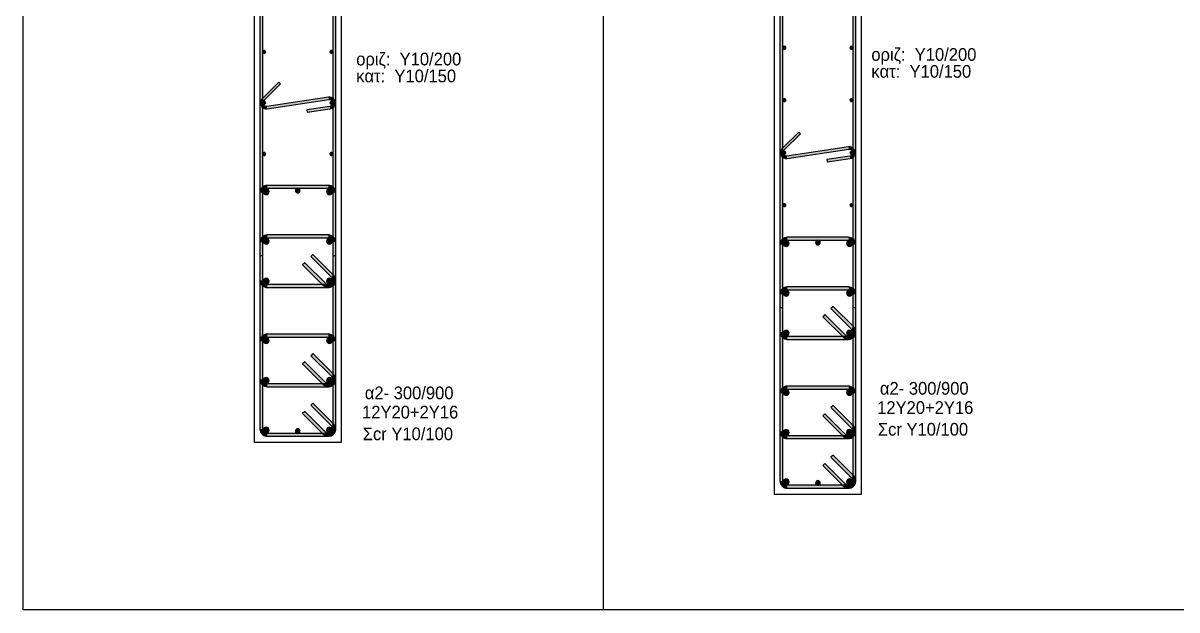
# Model space of a CAD drawing. Header units: millimetres. Extents: x -2171 to 1563, y -1758 to -1505.
# Drawn here: x -13.08 to 6.69, y -1630.29 to -1620.24 of the extents above; entities that cross this region are included whole.
import ezdxf

# ---------------------------------------------------------------- set-up
doc = ezdxf.new("R2010")
doc.units = ezdxf.units.MM
for name, color, linetype in [('-S_TEXT', 3, 'Continuous'), ('Col_Det', 7, 'Continuous'), ('Col_Det_Fill', 7, 'Continuous'), ('Geo_Col_Pro_1', 7, 'Continuous')]:
    doc.layers.add(name, color=color, linetype=linetype)
doc.styles.add('S1Arl22_b_934_161', font='arial.ttf', dxfattribs={"width": 0.933629, "height": 0.002175})

msp = doc.modelspace()

# ---------------------------------------------------------------- hatches: boundary and pattern name
at = {"layer": 'Col_Det_Fill'}
for color, points in [(252, [(-0.0595, -1618.0078), (-0.1095, -1618.0078), (-0.1095, -1625.1108), (-0.0595, -1625.1108)]), (252, [(1.1405, -1625.1108), (1.1905, -1625.1108), (1.1905, -1618.0078), (1.1405, -1618.0078)]), (252, [(-8.9726, -1618.1176), (-9.0226, -1618.1176), (-9.0226, -1624.2207), (-8.9726, -1624.2207)]), (252, [(-7.7726, -1624.2207), (-7.7226, -1624.2207), (-7.7226, -1618.1176), (-7.7726, -1618.1176)]), (133, [(-8.9476, -1620.7568, 0.4142136), (-8.9226, -1620.7318, 0.4142136), (-8.9476, -1620.7068, 0.4142136), (-8.9726, -1620.7318, 0.4142136)]), (133, [(-7.7976, -1620.7568, 0.4142136), (-7.7726, -1620.7318, 0.4142136), (-7.7976, -1620.7068, 0.4142136), (-7.8226, -1620.7318, 0.4142136)]), (133, [(-0.0345, -1620.6845, 0.4142136), (-0.0095, -1620.6595, 0.4142136), (-0.0345, -1620.6345, 0.4142136), (-0.0595, -1620.6595, 0.4142136)]), (133, [(1.1155, -1620.6845, 0.4142136), (1.1405, -1620.6595, 0.4142136), (1.1155, -1620.6345, 0.4142136), (1.0905, -1620.6595, 0.4142136)]), (252, [(-8.9833, -1621.5358), (-8.955, -1621.5641), (-8.6721, -1621.2813), (-8.7004, -1621.253)]), (252, [(-8.8977, -1621.7054), (-8.9037, -1621.6659, -0.7233449), (-8.955, -1621.5641), (-8.9833, -1621.5358, 0.7233449)]), (252, [(-7.8414, -1621.5472), (-7.8474, -1621.5076), (-8.9037, -1621.6659), (-8.8977, -1621.7054)]), (252, [(-7.8237, -1621.6659), (-7.8177, -1621.7054, 1), (-7.8474, -1621.5076), (-7.8414, -1621.5472, -1)]), (133, [(-0.0345, -1621.5843, 0.4142136), (-0.0095, -1621.5593, 0.4142136), (-0.0345, -1621.5343, 0.4142136), (-0.0595, -1621.5593, 0.4142136)]), (133, [(1.1155, -1621.5843, 0.4142136), (1.1405, -1621.5593, 0.4142136), (1.1155, -1621.5343, 0.4142136), (1.0905, -1621.5593, 0.4142136)]), (133, [(-8.9476, -1621.6315, 0.4142136), (-8.9226, -1621.6065, 0.4142136), (-8.9476, -1621.5815, 0.4142136), (-8.9726, -1621.6065, 0.4142136)]), (252, [(-8.2193, -1621.7251), (-8.2133, -1621.7647), (-7.8177, -1621.7054), (-7.8237, -1621.6659)]), (133, [(-7.7976, -1621.6315, 0.4142136), (-7.7726, -1621.6065, 0.4142136), (-7.7976, -1621.5815, 0.4142136), (-7.8226, -1621.6065, 0.4142136)]), (252, [(-0.0702, -1622.3884), (-0.0419, -1622.4167), (0.2409, -1622.1338), (0.2126, -1622.1056)]), (252, [(1.0716, -1622.3998), (1.0657, -1622.3602), (0.0094, -1622.5184), (0.0153, -1622.558)]), (252, [(1.0894, -1622.5184), (1.0953, -1622.558, 1), (1.0657, -1622.3602), (1.0716, -1622.3998, -1)]), (133, [(-8.9476, -1622.5063, 0.4142136), (-8.9226, -1622.4813, 0.4142136), (-8.9476, -1622.4563, 0.4142136), (-8.9726, -1622.4813, 0.4142136)]), (133, [(-7.7976, -1622.5063, 0.4142136), (-7.7726, -1622.4813, 0.4142136), (-7.7976, -1622.4563, 0.4142136), (-7.8226, -1622.4813, 0.4142136)]), (252, [(0.0153, -1622.558), (0.0094, -1622.5184, -0.7233449), (-0.0419, -1622.4167), (-0.0702, -1622.3884, 0.7233449)]), (133, [(-0.0345, -1622.4841, 0.4142136), (-0.0095, -1622.4591, 0.4142136), (-0.0345, -1622.4341, 0.4142136), (-0.0595, -1622.4591, 0.4142136)]), (252, [(0.6938, -1622.5777), (0.6997, -1622.6173), (1.0953, -1622.558), (1.0894, -1622.5184)]), (133, [(1.1155, -1622.4841, 0.4142136), (1.1405, -1622.4591, 0.4142136), (1.1155, -1622.4341, 0.4142136), (1.0905, -1622.4591, 0.4142136)]), (252, [(-8.8976, -1623.0692), (-8.8976, -1623.0192, 0.4142136), (-9.0226, -1623.1442), (-8.9726, -1623.1442, -0.4142136)]), (252, [(-8.9726, -1623.1442), (-9.0226, -1623.1442), (-9.0226, -1627.1942), (-8.9726, -1627.1942)]), (12, [(-8.9152, -1623.1765, 0.4142136), (-8.8652, -1623.1265, 0.4142136), (-8.9152, -1623.0765, 0.4142136), (-8.9652, -1623.1265, 0.4142136)]), (252, [(-7.8476, -1623.0692), (-7.8476, -1623.0192), (-8.8976, -1623.0192), (-8.8976, -1623.0692)]), (12, [(-8.3726, -1623.1492, 0.4142136), (-8.3326, -1623.1092, 0.4142136), (-8.3726, -1623.0692, 0.4142136), (-8.4126, -1623.1092, 0.4142136)]), (12, [(-7.8299, -1623.1765, 0.4142136), (-7.7799, -1623.1265, 0.4142136), (-7.8299, -1623.0765, 0.4142136), (-7.8799, -1623.1265, 0.4142136)]), (252, [(-7.7726, -1623.1442), (-7.7226, -1623.1442, 0.4142136), (-7.8476, -1623.0192), (-7.8476, -1623.0692, -0.4142136)]), (252, [(-7.7726, -1627.1942), (-7.7226, -1627.1942), (-7.7226, -1623.1442), (-7.7726, -1623.1442)]), (133, [(-0.0345, -1623.3839, 0.4142136), (-0.0095, -1623.3589, 0.4142136), (-0.0345, -1623.3339, 0.4142136), (-0.0595, -1623.3589, 0.4142136)]), (133, [(1.1155, -1623.3839, 0.4142136), (1.1405, -1623.3589, 0.4142136), (1.1155, -1623.3339, 0.4142136), (1.0905, -1623.3589, 0.4142136)]), (252, [(-8.8976, -1623.9192), (-8.8976, -1623.8692, 0.4142136), (-9.0226, -1623.9942), (-8.9726, -1623.9942, -0.4142136)]), (56, [(-8.9152, -1624.0265, 0.4142136), (-8.8652, -1623.9765, 0.4142136), (-8.9152, -1623.9265, 0.4142136), (-8.9652, -1623.9765, 0.4142136)]), (252, [(-7.8476, -1623.9192), (-7.8476, -1623.8692), (-8.8976, -1623.8692), (-8.8976, -1623.9192)]), (56, [(-7.8299, -1624.0265, 0.4142136), (-7.7799, -1623.9765, 0.4142136), (-7.8299, -1623.9265, 0.4142136), (-7.8799, -1623.9765, 0.4142136)]), (252, [(-7.7726, -1623.9942), (-7.7226, -1623.9942, 0.4142136), (-7.8476, -1623.8692), (-7.8476, -1623.9192, -0.4142136)]), (252, [(0.0155, -1623.9593), (0.0155, -1623.9093, 0.4142136), (-0.1095, -1624.0343), (-0.0595, -1624.0343, -0.4142136)]), (252, [(1.0655, -1623.9593), (1.0655, -1623.9093), (0.0155, -1623.9093), (0.0155, -1623.9593)]), (252, [(1.1405, -1624.0343), (1.1905, -1624.0343, 0.4142136), (1.0655, -1623.9093), (1.0655, -1623.9593, -0.4142136)]), (252, [(-8.9726, -1623.9942), (-9.0226, -1623.9942), (-9.0226, -1624.6442), (-8.9726, -1624.6442)]), (252, [(-7.7726, -1624.6442), (-7.7226, -1624.6442), (-7.7226, -1623.9942), (-7.7726, -1623.9942)]), (252, [(-0.0595, -1624.0343), (-0.1095, -1624.0343), (-0.1095, -1628.0843), (-0.0595, -1628.0843)]), (12, [(-0.0022, -1624.0666, 0.4142136), (0.0478, -1624.0166, 0.4142136), (-0.0022, -1623.9666, 0.4142136), (-0.0522, -1624.0166, 0.4142136)]), (12, [(0.5405, -1624.0393, 0.4142136), (0.5805, -1623.9993, 0.4142136), (0.5405, -1623.9593, 0.4142136), (0.5005, -1623.9993, 0.4142136)]), (12, [(1.0832, -1624.0666, 0.4142136), (1.1332, -1624.0166, 0.4142136), (1.0832, -1623.9666, 0.4142136), (1.0332, -1624.0166, 0.4142136)]), (252, [(1.1405, -1628.0843), (1.1905, -1628.0843), (1.1905, -1624.0343), (1.1405, -1624.0343)]), (252, [(-7.7945, -1624.5911), (-7.7592, -1624.5558), (-8.1127, -1624.2022), (-8.1481, -1624.2376)]), (252, [(-8.2541, -1624.3436), (-8.2895, -1624.379), (-7.9359, -1624.7326), (-7.9006, -1624.6972)]), (252, [(-8.9726, -1624.6442), (-9.0226, -1624.6442, 0.4142136), (-8.8976, -1624.7692), (-8.8976, -1624.7192, -0.4142136)]), (56, [(-8.9152, -1624.7118, 0.4142136), (-8.8652, -1624.6618, 0.4142136), (-8.9152, -1624.6118, 0.4142136), (-8.9652, -1624.6618, 0.4142136)]), (252, [(-8.8976, -1624.7192), (-8.8976, -1624.7692), (-7.8476, -1624.7692), (-7.8476, -1624.7192)]), (252, [(-7.9006, -1624.6972), (-7.9359, -1624.7326, 0.6681786), (-7.7226, -1624.6442), (-7.7726, -1624.6442, -0.6681786)]), (56, [(-7.8299, -1624.7118, 0.4142136), (-7.7799, -1624.6618, 0.4142136), (-7.8299, -1624.6118, 0.4142136), (-7.8799, -1624.6618, 0.4142136)]), (252, [(-7.8476, -1624.7192), (-7.8476, -1624.7692, 0.6681786), (-7.7592, -1624.5558), (-7.7945, -1624.5911, -0.6681786)]), (252, [(0.0155, -1624.8093), (0.0155, -1624.7593, 0.4142136), (-0.1095, -1624.8843), (-0.0595, -1624.8843, -0.4142136)]), (252, [(-0.0595, -1624.8843), (-0.1095, -1624.8843), (-0.1095, -1625.5343), (-0.0595, -1625.5343)]), (56, [(-0.0022, -1624.9166, 0.4142136), (0.0478, -1624.8666, 0.4142136), (-0.0022, -1624.8166, 0.4142136), (-0.0522, -1624.8666, 0.4142136)]), (252, [(1.0655, -1624.8093), (1.0655, -1624.7593), (0.0155, -1624.7593), (0.0155, -1624.8093)]), (56, [(1.0832, -1624.9166, 0.4142136), (1.1332, -1624.8666, 0.4142136), (1.0832, -1624.8166, 0.4142136), (1.0332, -1624.8666, 0.4142136)]), (252, [(1.1405, -1624.8843), (1.1905, -1624.8843, 0.4142136), (1.0655, -1624.7593), (1.0655, -1624.8093, -0.4142136)]), (252, [(1.1405, -1625.5343), (1.1905, -1625.5343), (1.1905, -1624.8843), (1.1405, -1624.8843)]), (252, [(1.1185, -1625.4813), (1.1539, -1625.4459), (0.8003, -1625.0924), (0.765, -1625.1277)]), (252, [(0.6589, -1625.2338), (0.6236, -1625.2691), (0.9771, -1625.6227), (1.0125, -1625.5873)]), (56, [(-0.0022, -1625.602, 0.4142136), (0.0478, -1625.552, 0.4142136), (-0.0022, -1625.502, 0.4142136), (-0.0522, -1625.552, 0.4142136)]), (56, [(1.0832, -1625.602, 0.4142136), (1.1332, -1625.552, 0.4142136), (1.0832, -1625.502, 0.4142136), (1.0332, -1625.552, 0.4142136)]), (252, [(1.0655, -1625.6093), (1.0655, -1625.6593, 0.6681786), (1.1539, -1625.4459), (1.1185, -1625.4813, -0.6681786)]), (252, [(-8.8976, -1625.6192), (-8.8976, -1625.5692, 0.4142136), (-9.0226, -1625.6942), (-8.9726, -1625.6942, -0.4142136)]), (252, [(-8.9726, -1625.6942), (-9.0226, -1625.6942), (-9.0226, -1626.3442), (-8.9726, -1626.3442)]), (56, [(-8.9152, -1625.7265, 0.4142136), (-8.8652, -1625.6765, 0.4142136), (-8.9152, -1625.6265, 0.4142136), (-8.9652, -1625.6765, 0.4142136)]), (252, [(-7.8476, -1625.6192), (-7.8476, -1625.5692), (-8.8976, -1625.5692), (-8.8976, -1625.6192)]), (56, [(-7.8299, -1625.7265, 0.4142136), (-7.7799, -1625.6765, 0.4142136), (-7.8299, -1625.6265, 0.4142136), (-7.8799, -1625.6765, 0.4142136)]), (252, [(-7.7726, -1625.6942), (-7.7226, -1625.6942, 0.4142136), (-7.8476, -1625.5692), (-7.8476, -1625.6192, -0.4142136)]), (252, [(-7.7726, -1626.3442), (-7.7226, -1626.3442), (-7.7226, -1625.6942), (-7.7726, -1625.6942)]), (252, [(-0.0595, -1625.5343), (-0.1095, -1625.5343, 0.4142136), (0.0155, -1625.6593), (0.0155, -1625.6093, -0.4142136)]), (252, [(0.0155, -1625.6093), (0.0155, -1625.6593), (1.0655, -1625.6593), (1.0655, -1625.6093)]), (252, [(1.0125, -1625.5873), (0.9771, -1625.6227, 0.6681786), (1.1905, -1625.5343), (1.1405, -1625.5343, -0.6681786)]), (252, [(-7.7945, -1626.2911), (-7.7592, -1626.2558), (-8.1127, -1625.9022), (-8.1481, -1625.9376)]), (252, [(-8.2541, -1626.0436), (-8.2895, -1626.079), (-7.9359, -1626.4326), (-7.9006, -1626.3972)]), (56, [(-8.9152, -1626.4118, 0.4142136), (-8.8652, -1626.3618, 0.4142136), (-8.9152, -1626.3118, 0.4142136), (-8.9652, -1626.3618, 0.4142136)]), (56, [(-7.8299, -1626.4118, 0.4142136), (-7.7799, -1626.3618, 0.4142136), (-7.8299, -1626.3118, 0.4142136), (-7.8799, -1626.3618, 0.4142136)]), (252, [(-7.8476, -1626.4192), (-7.8476, -1626.4692, 0.6681786), (-7.7592, -1626.2558), (-7.7945, -1626.2911, -0.6681786)]), (252, [(-8.9726, -1626.3442), (-9.0226, -1626.3442, 0.4142136), (-8.8976, -1626.4692), (-8.8976, -1626.4192, -0.4142136)]), (252, [(-8.8976, -1626.4192), (-8.8976, -1626.4692), (-7.8476, -1626.4692), (-7.8476, -1626.4192)]), (252, [(-7.9006, -1626.3972), (-7.9359, -1626.4326, 0.6681786), (-7.7226, -1626.3442), (-7.7726, -1626.3442, -0.6681786)]), (252, [(0.0155, -1626.5093), (0.0155, -1626.4593, 0.4142136), (-0.1095, -1626.5843), (-0.0595, -1626.5843, -0.4142136)]), (56, [(-0.0022, -1626.6166, 0.4142136), (0.0478, -1626.5666, 0.4142136), (-0.0022, -1626.5166, 0.4142136), (-0.0522, -1626.5666, 0.4142136)]), (252, [(1.0655, -1626.5093), (1.0655, -1626.4593), (0.0155, -1626.4593), (0.0155, -1626.5093)]), (56, [(1.0832, -1626.6166, 0.4142136), (1.1332, -1626.5666, 0.4142136), (1.0832, -1626.5166, 0.4142136), (1.0332, -1626.5666, 0.4142136)]), (252, [(1.1405, -1626.5843), (1.1905, -1626.5843, 0.4142136), (1.0655, -1626.4593), (1.0655, -1626.5093, -0.4142136)]), (252, [(-0.0595, -1626.5843), (-0.1095, -1626.5843), (-0.1095, -1627.2343), (-0.0595, -1627.2343)]), (252, [(1.1405, -1627.2343), (1.1905, -1627.2343), (1.1905, -1626.5843), (1.1405, -1626.5843)]), (252, [(-8.2541, -1626.8936), (-8.2895, -1626.929), (-7.9359, -1627.2826), (-7.9006, -1627.2472)]), (252, [(-7.7945, -1627.1411), (-7.7592, -1627.1058), (-8.1127, -1626.7522), (-8.1481, -1626.7876)]), (252, [(1.1185, -1627.1813), (1.1539, -1627.1459), (0.8003, -1626.7924), (0.765, -1626.8277)]), (252, [(-7.8476, -1627.2692), (-7.8476, -1627.3192, 0.6681786), (-7.7592, -1627.1058), (-7.7945, -1627.1411, -0.6681786)]), (252, [(0.6589, -1626.9338), (0.6236, -1626.9691), (0.9771, -1627.3227), (1.0125, -1627.2873)]), (252, [(-8.9726, -1627.1942), (-9.0226, -1627.1942, 0.4142136), (-8.8976, -1627.3192), (-8.8976, -1627.2692, -0.4142136)]), (12, [(-8.9152, -1627.2618, 0.4142136), (-8.8652, -1627.2118, 0.4142136), (-8.9152, -1627.1618, 0.4142136), (-8.9652, -1627.2118, 0.4142136)]), (252, [(-8.8976, -1627.2692), (-8.8976, -1627.3192), (-7.8476, -1627.3192), (-7.8476, -1627.2692)]), (12, [(-8.3726, -1627.2692, 0.4142136), (-8.3326, -1627.2292, 0.4142136), (-8.3726, -1627.1892, 0.4142136), (-8.4126, -1627.2292, 0.4142136)]), (252, [(-7.9006, -1627.2472), (-7.9359, -1627.2826, 0.6681786), (-7.7226, -1627.1942), (-7.7726, -1627.1942, -0.6681786)]), (12, [(-7.8299, -1627.2618, 0.4142136), (-7.7799, -1627.2118, 0.4142136), (-7.8299, -1627.1618, 0.4142136), (-7.8799, -1627.2118, 0.4142136)]), (252, [(-0.0595, -1627.2343), (-0.1095, -1627.2343, 0.4142136), (0.0155, -1627.3593), (0.0155, -1627.3093, -0.4142136)]), (56, [(-0.0022, -1627.302, 0.4142136), (0.0478, -1627.252, 0.4142136), (-0.0022, -1627.202, 0.4142136), (-0.0522, -1627.252, 0.4142136)]), (252, [(1.0125, -1627.2873), (0.9771, -1627.3227, 0.6681786), (1.1905, -1627.2343), (1.1405, -1627.2343, -0.6681786)]), (56, [(1.0832, -1627.302, 0.4142136), (1.1332, -1627.252, 0.4142136), (1.0832, -1627.202, 0.4142136), (1.0332, -1627.252, 0.4142136)]), (252, [(1.0655, -1627.3093), (1.0655, -1627.3593, 0.6681786), (1.1539, -1627.1459), (1.1185, -1627.1813, -0.6681786)]), (252, [(0.0155, -1627.3093), (0.0155, -1627.3593), (1.0655, -1627.3593), (1.0655, -1627.3093)]), (252, [(1.1185, -1628.0313), (1.1539, -1627.9959), (0.8003, -1627.6424), (0.765, -1627.6777)]), (252, [(0.6589, -1627.7838), (0.6236, -1627.8191), (0.9771, -1628.1727), (1.0125, -1628.1373)]), (252, [(-0.0595, -1628.0843), (-0.1095, -1628.0843, 0.4142136), (0.0155, -1628.2093), (0.0155, -1628.1593, -0.4142136)]), (12, [(-0.0022, -1628.152, 0.4142136), (0.0478, -1628.102, 0.4142136), (-0.0022, -1628.052, 0.4142136), (-0.0522, -1628.102, 0.4142136)]), (12, [(0.5405, -1628.1593, 0.4142136), (0.5805, -1628.1193, 0.4142136), (0.5405, -1628.0793, 0.4142136), (0.5005, -1628.1193, 0.4142136)]), (252, [(1.0125, -1628.1373), (0.9771, -1628.1727, 0.6681786), (1.1905, -1628.0843), (1.1405, -1628.0843, -0.6681786)]), (12, [(1.0832, -1628.152, 0.4142136), (1.1332, -1628.102, 0.4142136), (1.0832, -1628.052, 0.4142136), (1.0332, -1628.102, 0.4142136)]), (252, [(1.0655, -1628.1593), (1.0655, -1628.2093, 0.6681786), (1.1539, -1627.9959), (1.1185, -1628.0313, -0.6681786)]), (252, [(0.0155, -1628.1593), (0.0155, -1628.2093), (1.0655, -1628.2093), (1.0655, -1628.1593)])]:
    msp.add_hatch(color=color, dxfattribs=at).paths.add_polyline_path(points)

# ---------------------------------------------------------------- linework, layer by layer
at = {"layer": '-S_TEXT', "ltscale": 5}
msp.add_lwpolyline([(-13.0812, -1590.2497), (45.0662, -1590.2497), (45.0662, -1630.2944), (-13.0812, -1630.2944)], close=True, dxfattribs=at)
at = {"layer": 'Col_Det', "color": 7}
for points in [[(-0.2095, -1614.8093), (-0.2095, -1628.3093)], [(1.2905, -1628.3093), (1.2905, -1614.8093)], [(-9.1226, -1614.9192), (-9.1226, -1627.4192)], [(-7.6226, -1627.4192), (-7.6226, -1614.9192)], [(-0.1095, -1618.0078), (-0.1095, -1625.1108)], [(-0.0595, -1625.1108), (-0.0595, -1618.0078)], [(1.1405, -1618.0078), (1.1405, -1625.1108)], [(1.1905, -1625.1108), (1.1905, -1618.0078)], [(-9.0226, -1618.1176), (-9.0226, -1624.2207)], [(-8.9726, -1624.2207), (-8.9726, -1618.1176)], [(-7.7726, -1618.1176), (-7.7726, -1624.2207)], [(-7.7226, -1624.2207), (-7.7226, -1618.1176)], [(-8.7004, -1621.253), (-8.9833, -1621.5358)], [(-8.955, -1621.5641), (-8.6721, -1621.2813)], [(-8.6721, -1621.2813), (-8.7004, -1621.253)], [(-7.8474, -1621.5076), (-8.9037, -1621.6659)], [(-8.8977, -1621.7054), (-7.8414, -1621.5472)], [(-7.8237, -1621.6659), (-8.2193, -1621.7251)], [(-8.2193, -1621.7251), (-8.2133, -1621.7647)], [(-8.2133, -1621.7647), (-7.8177, -1621.7054)], [(0.2126, -1622.1056), (-0.0702, -1622.3884)], [(-0.0419, -1622.4167), (0.2409, -1622.1338)], [(0.2409, -1622.1338), (0.2126, -1622.1056)], [(1.0657, -1622.3602), (0.0094, -1622.5184)], [(0.0153, -1622.558), (1.0716, -1622.3998)], [(1.0894, -1622.5184), (0.6938, -1622.5777)], [(0.6997, -1622.6173), (1.0953, -1622.558)], [(0.6938, -1622.5777), (0.6997, -1622.6173)], [(-9.0226, -1623.1442), (-9.0226, -1627.1942)], [(-8.9726, -1627.1942), (-8.9726, -1623.1442)], [(-7.8476, -1623.0192), (-8.8976, -1623.0192)], [(-8.8976, -1623.0692), (-7.8476, -1623.0692)], [(-7.7726, -1623.1442), (-7.7726, -1627.1942)], [(-7.7226, -1627.1942), (-7.7226, -1623.1442)], [(-7.8476, -1623.8692), (-8.8976, -1623.8692)], [(-8.8976, -1623.9192), (-7.8476, -1623.9192)], [(1.0655, -1623.9093), (0.0155, -1623.9093)], [(-9.0226, -1623.9942), (-9.0226, -1624.6442)], [(-8.9726, -1624.6442), (-8.9726, -1623.9942)], [(-7.7726, -1623.9942), (-7.7726, -1624.6442)], [(-7.7226, -1624.6442), (-7.7226, -1623.9942)], [(-0.1095, -1624.0343), (-0.1095, -1628.0843)], [(-0.0595, -1628.0843), (-0.0595, -1624.0343)], [(0.0155, -1623.9593), (1.0655, -1623.9593)], [(1.1405, -1624.0343), (1.1405, -1628.0843)], [(1.1905, -1628.0843), (1.1905, -1624.0343)], [(-9.0226, -1624.2207), (-8.9726, -1624.2207)], [(-8.1127, -1624.2022), (-8.1481, -1624.2376)], [(-8.1481, -1624.2376), (-7.7945, -1624.5911)], [(-7.7592, -1624.5558), (-8.1127, -1624.2022)], [(-7.7726, -1624.2207), (-7.7226, -1624.2207)], [(-8.2541, -1624.3436), (-8.2895, -1624.379)], [(-8.2895, -1624.379), (-7.9359, -1624.7326)], [(-7.9006, -1624.6972), (-8.2541, -1624.3436)], [(-7.8476, -1624.7192), (-8.8976, -1624.7192)], [(-8.8976, -1624.7692), (-7.8476, -1624.7692)], [(-0.1095, -1624.8843), (-0.1095, -1625.5343)], [(-0.0595, -1625.5343), (-0.0595, -1624.8843)], [(1.0655, -1624.7593), (0.0155, -1624.7593)], [(0.0155, -1624.8093), (1.0655, -1624.8093)], [(1.1405, -1624.8843), (1.1405, -1625.5343)], [(1.1905, -1625.5343), (1.1905, -1624.8843)], [(-0.1095, -1625.1108), (-0.0595, -1625.1108)], [(0.8003, -1625.0924), (0.765, -1625.1277)], [(0.765, -1625.1277), (1.1185, -1625.4813)], [(1.1539, -1625.4459), (0.8003, -1625.0924)], [(1.1405, -1625.1108), (1.1905, -1625.1108)], [(0.6589, -1625.2338), (0.6236, -1625.2691)], [(0.6236, -1625.2691), (0.9771, -1625.6227)], [(1.0125, -1625.5873), (0.6589, -1625.2338)], [(-9.0226, -1625.6942), (-9.0226, -1626.3442)], [(-8.9726, -1626.3442), (-8.9726, -1625.6942)], [(-7.8476, -1625.5692), (-8.8976, -1625.5692)], [(-8.8976, -1625.6192), (-7.8476, -1625.6192)], [(-7.7726, -1625.6942), (-7.7726, -1626.3442)], [(-7.7226, -1626.3442), (-7.7226, -1625.6942)], [(1.0655, -1625.6093), (0.0155, -1625.6093)], [(0.0155, -1625.6593), (1.0655, -1625.6593)], [(-8.1127, -1625.9022), (-8.1481, -1625.9376)], [(-7.7592, -1626.2558), (-8.1127, -1625.9022)], [(-8.2541, -1626.0436), (-8.2895, -1626.079)], [(-8.2895, -1626.079), (-7.9359, -1626.4326)], [(-7.9006, -1626.3972), (-8.2541, -1626.0436)], [(-8.1481, -1625.9376), (-7.7945, -1626.2911)], [(-7.8476, -1626.4192), (-8.8976, -1626.4192)], [(-8.8976, -1626.4692), (-7.8476, -1626.4692)], [(1.0655, -1626.4593), (0.0155, -1626.4593)], [(0.0155, -1626.5093), (1.0655, -1626.5093)], [(-0.1095, -1626.5843), (-0.1095, -1627.2343)], [(-0.0595, -1627.2343), (-0.0595, -1626.5843)], [(1.1405, -1626.5843), (1.1405, -1627.2343)], [(1.1905, -1627.2343), (1.1905, -1626.5843)], [(-8.2541, -1626.8936), (-8.2895, -1626.929)], [(-7.9006, -1627.2472), (-8.2541, -1626.8936)], [(-8.1127, -1626.7522), (-8.1481, -1626.7876)], [(-8.1481, -1626.7876), (-7.7945, -1627.1411)], [(-7.7592, -1627.1058), (-8.1127, -1626.7522)], [(0.8003, -1626.7924), (0.765, -1626.8277)], [(0.765, -1626.8277), (1.1185, -1627.1813)], [(1.1539, -1627.1459), (0.8003, -1626.7924)], [(-8.2895, -1626.929), (-7.9359, -1627.2826)], [(0.6589, -1626.9338), (0.6236, -1626.9691)], [(0.6236, -1626.9691), (0.9771, -1627.3227)], [(1.0125, -1627.2873), (0.6589, -1626.9338)], [(-7.8476, -1627.2692), (-8.8976, -1627.2692)], [(-9.1226, -1627.4192), (-7.6226, -1627.4192)], [(-8.8976, -1627.3192), (-7.8476, -1627.3192)], [(1.0655, -1627.3093), (0.0155, -1627.3093)], [(0.0155, -1627.3593), (1.0655, -1627.3593)], [(0.8003, -1627.6424), (0.765, -1627.6777)], [(0.765, -1627.6777), (1.1185, -1628.0313)], [(1.1539, -1627.9959), (0.8003, -1627.6424)], [(0.6589, -1627.7838), (0.6236, -1627.8191)], [(0.6236, -1627.8191), (0.9771, -1628.1727)], [(1.0125, -1628.1373), (0.6589, -1627.7838)], [(1.0655, -1628.1593), (0.0155, -1628.1593)], [(0.0155, -1628.2093), (1.0655, -1628.2093)], [(-0.2095, -1628.3093), (1.2905, -1628.3093)]]:
    msp.add_lwpolyline(points, dxfattribs=at)
for points in [[(-8.9476, -1620.7068, 0.4142136), (-8.9726, -1620.7318, 0.4142136)], [(-8.9726, -1620.7318, 0.4142136), (-8.9476, -1620.7568, 0.4142136)], [(-8.9226, -1620.7318, 0.4142136), (-8.9476, -1620.7068, 0.4142136)], [(-8.9476, -1620.7568, 0.4142136), (-8.9226, -1620.7318, 0.4142136)], [(-7.7976, -1620.7068, 0.4142136), (-7.8226, -1620.7318, 0.4142136)], [(-7.8226, -1620.7318, 0.4142136), (-7.7976, -1620.7568, 0.4142136)], [(-7.7726, -1620.7318, 0.4142136), (-7.7976, -1620.7068, 0.4142136)], [(-7.7976, -1620.7568, 0.4142136), (-7.7726, -1620.7318, 0.4142136)], [(-0.0345, -1620.6345, 0.4142136), (-0.0595, -1620.6595, 0.4142136)], [(-0.0595, -1620.6595, 0.4142136), (-0.0345, -1620.6845, 0.4142136)], [(-0.0095, -1620.6595, 0.4142136), (-0.0345, -1620.6345, 0.4142136)], [(-0.0345, -1620.6845, 0.4142136), (-0.0095, -1620.6595, 0.4142136)], [(1.1155, -1620.6345, 0.4142136), (1.0905, -1620.6595, 0.4142136)], [(1.0905, -1620.6595, 0.4142136), (1.1155, -1620.6845, 0.4142136)], [(1.1405, -1620.6595, 0.4142136), (1.1155, -1620.6345, 0.4142136)], [(1.1155, -1620.6845, 0.4142136), (1.1405, -1620.6595, 0.4142136)], [(-8.9833, -1621.5358, 0.7233449), (-8.8977, -1621.7054, 0.7233449)], [(-8.9037, -1621.6659, -0.7233449), (-8.955, -1621.5641)], [(-7.8177, -1621.7054, 1), (-7.8474, -1621.5076)], [(-7.8414, -1621.5472, -1), (-7.8237, -1621.6659, -1)], [(-0.0345, -1621.5343, 0.4142136), (-0.0595, -1621.5593, 0.4142136)], [(-0.0595, -1621.5593, 0.4142136), (-0.0345, -1621.5843, 0.4142136)], [(-0.0095, -1621.5593, 0.4142136), (-0.0345, -1621.5343, 0.4142136)], [(-0.0345, -1621.5843, 0.4142136), (-0.0095, -1621.5593, 0.4142136)], [(1.1155, -1621.5343, 0.4142136), (1.0905, -1621.5593, 0.4142136)], [(1.0905, -1621.5593, 0.4142136), (1.1155, -1621.5843, 0.4142136)], [(1.1405, -1621.5593, 0.4142136), (1.1155, -1621.5343, 0.4142136)], [(1.1155, -1621.5843, 0.4142136), (1.1405, -1621.5593, 0.4142136)], [(-8.9476, -1621.5815, 0.4142136), (-8.9726, -1621.6065, 0.4142136)], [(-8.9726, -1621.6065, 0.4142136), (-8.9476, -1621.6315, 0.4142136)], [(-8.9226, -1621.6065, 0.4142136), (-8.9476, -1621.5815, 0.4142136)], [(-8.9476, -1621.6315, 0.4142136), (-8.9226, -1621.6065, 0.4142136)], [(-7.7976, -1621.5815, 0.4142136), (-7.8226, -1621.6065, 0.4142136)], [(-7.8226, -1621.6065, 0.4142136), (-7.7976, -1621.6315, 0.4142136)], [(-7.7726, -1621.6065, 0.4142136), (-7.7976, -1621.5815, 0.4142136)], [(-7.7976, -1621.6315, 0.4142136), (-7.7726, -1621.6065, 0.4142136)], [(1.0953, -1622.558, 1), (1.0657, -1622.3602)], [(-8.9476, -1622.4563, 0.4142136), (-8.9726, -1622.4813, 0.4142136)], [(-8.9726, -1622.4813, 0.4142136), (-8.9476, -1622.5063, 0.4142136)], [(-8.9226, -1622.4813, 0.4142136), (-8.9476, -1622.4563, 0.4142136)], [(-8.9476, -1622.5063, 0.4142136), (-8.9226, -1622.4813, 0.4142136)], [(-7.7976, -1622.4563, 0.4142136), (-7.8226, -1622.4813, 0.4142136)], [(-7.8226, -1622.4813, 0.4142136), (-7.7976, -1622.5063, 0.4142136)], [(-7.7726, -1622.4813, 0.4142136), (-7.7976, -1622.4563, 0.4142136)], [(-7.7976, -1622.5063, 0.4142136), (-7.7726, -1622.4813, 0.4142136)], [(-0.0702, -1622.3884, 0.7233449), (0.0153, -1622.558, 0.7233449)], [(0.0094, -1622.5184, -0.7233449), (-0.0419, -1622.4167)], [(-0.0345, -1622.4341, 0.4142136), (-0.0595, -1622.4591, 0.4142136)], [(-0.0595, -1622.4591, 0.4142136), (-0.0345, -1622.4841, 0.4142136)], [(-0.0095, -1622.4591, 0.4142136), (-0.0345, -1622.4341, 0.4142136)], [(-0.0345, -1622.4841, 0.4142136), (-0.0095, -1622.4591, 0.4142136)], [(1.0716, -1622.3998, -1), (1.0894, -1622.5184, -1)], [(1.1155, -1622.4341, 0.4142136), (1.0905, -1622.4591, 0.4142136)], [(1.0905, -1622.4591, 0.4142136), (1.1155, -1622.4841, 0.4142136)], [(1.1405, -1622.4591, 0.4142136), (1.1155, -1622.4341, 0.4142136)], [(1.1155, -1622.4841, 0.4142136), (1.1405, -1622.4591, 0.4142136)], [(-8.8976, -1623.0192, 0.4142136), (-9.0226, -1623.1442)], [(-8.9726, -1623.1442, -0.4142136), (-8.8976, -1623.0692, -0.4142136)], [(-8.9152, -1623.0765, 0.4142136), (-8.9652, -1623.1265, 0.4142136)], [(-8.9652, -1623.1265, 0.4142136), (-8.9152, -1623.1765, 0.4142136)], [(-8.8652, -1623.1265, 0.4142136), (-8.9152, -1623.0765, 0.4142136)], [(-8.9152, -1623.1765, 0.4142136), (-8.8652, -1623.1265, 0.4142136)], [(-8.3726, -1623.0692, 0.4142136), (-8.4126, -1623.1092, 0.4142136)], [(-8.4126, -1623.1092, 0.4142136), (-8.3726, -1623.1492, 0.4142136)], [(-8.3326, -1623.1092, 0.4142136), (-8.3726, -1623.0692, 0.4142136)], [(-8.3726, -1623.1492, 0.4142136), (-8.3326, -1623.1092, 0.4142136)], [(-7.8299, -1623.0765, 0.4142136), (-7.8799, -1623.1265, 0.4142136)], [(-7.8799, -1623.1265, 0.4142136), (-7.8299, -1623.1765, 0.4142136)], [(-7.7226, -1623.1442, 0.4142136), (-7.8476, -1623.0192)], [(-7.8476, -1623.0692, -0.4142136), (-7.7726, -1623.1442, -0.4142136)], [(-7.7799, -1623.1265, 0.4142136), (-7.8299, -1623.0765, 0.4142136)], [(-7.8299, -1623.1765, 0.4142136), (-7.7799, -1623.1265, 0.4142136)], [(-0.0345, -1623.3339, 0.4142136), (-0.0595, -1623.3589, 0.4142136)], [(-0.0095, -1623.3589, 0.4142136), (-0.0345, -1623.3339, 0.4142136)], [(1.1155, -1623.3339, 0.4142136), (1.0905, -1623.3589, 0.4142136)], [(1.1405, -1623.3589, 0.4142136), (1.1155, -1623.3339, 0.4142136)], [(-0.0595, -1623.3589, 0.4142136), (-0.0345, -1623.3839, 0.4142136)], [(-0.0345, -1623.3839, 0.4142136), (-0.0095, -1623.3589, 0.4142136)], [(1.0905, -1623.3589, 0.4142136), (1.1155, -1623.3839, 0.4142136)], [(1.1155, -1623.3839, 0.4142136), (1.1405, -1623.3589, 0.4142136)], [(-8.8976, -1623.8692, 0.4142136), (-9.0226, -1623.9942)], [(-8.9726, -1623.9942, -0.4142136), (-8.8976, -1623.9192, -0.4142136)], [(-8.9152, -1623.9265, 0.4142136), (-8.9652, -1623.9765, 0.4142136)], [(-8.8652, -1623.9765, 0.4142136), (-8.9152, -1623.9265, 0.4142136)], [(-7.8299, -1623.9265, 0.4142136), (-7.8799, -1623.9765, 0.4142136)], [(-7.7226, -1623.9942, 0.4142136), (-7.8476, -1623.8692)], [(-7.8476, -1623.9192, -0.4142136), (-7.7726, -1623.9942, -0.4142136)], [(-7.7799, -1623.9765, 0.4142136), (-7.8299, -1623.9265, 0.4142136)], [(0.0155, -1623.9093, 0.4142136), (-0.1095, -1624.0343)], [(1.1905, -1624.0343, 0.4142136), (1.0655, -1623.9093)], [(-8.9652, -1623.9765, 0.4142136), (-8.9152, -1624.0265, 0.4142136)], [(-8.9152, -1624.0265, 0.4142136), (-8.8652, -1623.9765, 0.4142136)], [(-7.8799, -1623.9765, 0.4142136), (-7.8299, -1624.0265, 0.4142136)], [(-7.8299, -1624.0265, 0.4142136), (-7.7799, -1623.9765, 0.4142136)], [(-0.0595, -1624.0343, -0.4142136), (0.0155, -1623.9593, -0.4142136)], [(-0.0022, -1623.9666, 0.4142136), (-0.0522, -1624.0166, 0.4142136)], [(-0.0522, -1624.0166, 0.4142136), (-0.0022, -1624.0666, 0.4142136)], [(0.0478, -1624.0166, 0.4142136), (-0.0022, -1623.9666, 0.4142136)], [(-0.0022, -1624.0666, 0.4142136), (0.0478, -1624.0166, 0.4142136)], [(0.5405, -1623.9593, 0.4142136), (0.5005, -1623.9993, 0.4142136)], [(0.5005, -1623.9993, 0.4142136), (0.5405, -1624.0393, 0.4142136)], [(0.5805, -1623.9993, 0.4142136), (0.5405, -1623.9593, 0.4142136)], [(0.5405, -1624.0393, 0.4142136), (0.5805, -1623.9993, 0.4142136)], [(1.0832, -1623.9666, 0.4142136), (1.0332, -1624.0166, 0.4142136)], [(1.0332, -1624.0166, 0.4142136), (1.0832, -1624.0666, 0.4142136)], [(1.0655, -1623.9593, -0.4142136), (1.1405, -1624.0343, -0.4142136)], [(1.1332, -1624.0166, 0.4142136), (1.0832, -1623.9666, 0.4142136)], [(1.0832, -1624.0666, 0.4142136), (1.1332, -1624.0166, 0.4142136)], [(-9.0226, -1624.6442, 0.4142136), (-8.8976, -1624.7692)], [(-8.8976, -1624.7192, -0.4142136), (-8.9726, -1624.6442, -0.4142136)], [(-8.9152, -1624.6118, 0.4142136), (-8.9652, -1624.6618, 0.4142136)], [(-8.9652, -1624.6618, 0.4142136), (-8.9152, -1624.7118, 0.4142136)], [(-8.8652, -1624.6618, 0.4142136), (-8.9152, -1624.6118, 0.4142136)], [(-8.9152, -1624.7118, 0.4142136), (-8.8652, -1624.6618, 0.4142136)], [(-7.9359, -1624.7326, 0.6681786), (-7.7226, -1624.6442)], [(-7.7726, -1624.6442, -0.6681786), (-7.9006, -1624.6972, -0.6681786)], [(-7.8299, -1624.6118, 0.4142136), (-7.8799, -1624.6618, 0.4142136)], [(-7.8799, -1624.6618, 0.4142136), (-7.8299, -1624.7118, 0.4142136)], [(-7.8476, -1624.7692, 0.6681786), (-7.7592, -1624.5558)], [(-7.7945, -1624.5911, -0.6681786), (-7.8476, -1624.7192, -0.6681786)], [(-7.7799, -1624.6618, 0.4142136), (-7.8299, -1624.6118, 0.4142136)], [(-7.8299, -1624.7118, 0.4142136), (-7.7799, -1624.6618, 0.4142136)], [(0.0155, -1624.7593, 0.4142136), (-0.1095, -1624.8843)], [(-0.0595, -1624.8843, -0.4142136), (0.0155, -1624.8093, -0.4142136)], [(-0.0022, -1624.8166, 0.4142136), (-0.0522, -1624.8666, 0.4142136)], [(-0.0522, -1624.8666, 0.4142136), (-0.0022, -1624.9166, 0.4142136)], [(0.0478, -1624.8666, 0.4142136), (-0.0022, -1624.8166, 0.4142136)], [(-0.0022, -1624.9166, 0.4142136), (0.0478, -1624.8666, 0.4142136)], [(1.0832, -1624.8166, 0.4142136), (1.0332, -1624.8666, 0.4142136)], [(1.0332, -1624.8666, 0.4142136), (1.0832, -1624.9166, 0.4142136)], [(1.1905, -1624.8843, 0.4142136), (1.0655, -1624.7593)], [(1.0655, -1624.8093, -0.4142136), (1.1405, -1624.8843, -0.4142136)], [(1.1332, -1624.8666, 0.4142136), (1.0832, -1624.8166, 0.4142136)], [(1.0832, -1624.9166, 0.4142136), (1.1332, -1624.8666, 0.4142136)], [(-0.0022, -1625.502, 0.4142136), (-0.0522, -1625.552, 0.4142136)], [(0.0478, -1625.552, 0.4142136), (-0.0022, -1625.502, 0.4142136)], [(1.0832, -1625.502, 0.4142136), (1.0332, -1625.552, 0.4142136)], [(1.0655, -1625.6593, 0.6681786), (1.1539, -1625.4459)], [(1.1185, -1625.4813, -0.6681786), (1.0655, -1625.6093, -0.6681786)], [(1.1332, -1625.552, 0.4142136), (1.0832, -1625.502, 0.4142136)], [(-8.8976, -1625.5692, 0.4142136), (-9.0226, -1625.6942)], [(-8.9726, -1625.6942, -0.4142136), (-8.8976, -1625.6192, -0.4142136)], [(-8.9152, -1625.6265, 0.4142136), (-8.9652, -1625.6765, 0.4142136)], [(-8.9652, -1625.6765, 0.4142136), (-8.9152, -1625.7265, 0.4142136)], [(-8.8652, -1625.6765, 0.4142136), (-8.9152, -1625.6265, 0.4142136)], [(-8.9152, -1625.7265, 0.4142136), (-8.8652, -1625.6765, 0.4142136)], [(-7.8299, -1625.6265, 0.4142136), (-7.8799, -1625.6765, 0.4142136)], [(-7.8799, -1625.6765, 0.4142136), (-7.8299, -1625.7265, 0.4142136)], [(-7.7226, -1625.6942, 0.4142136), (-7.8476, -1625.5692)], [(-7.8476, -1625.6192, -0.4142136), (-7.7726, -1625.6942, -0.4142136)], [(-7.7799, -1625.6765, 0.4142136), (-7.8299, -1625.6265, 0.4142136)], [(-7.8299, -1625.7265, 0.4142136), (-7.7799, -1625.6765, 0.4142136)], [(-0.1095, -1625.5343, 0.4142136), (0.0155, -1625.6593)], [(0.0155, -1625.6093, -0.4142136), (-0.0595, -1625.5343, -0.4142136)], [(-0.0522, -1625.552, 0.4142136), (-0.0022, -1625.602, 0.4142136)], [(-0.0022, -1625.602, 0.4142136), (0.0478, -1625.552, 0.4142136)], [(0.9771, -1625.6227, 0.6681786), (1.1905, -1625.5343)], [(1.1405, -1625.5343, -0.6681786), (1.0125, -1625.5873, -0.6681786)], [(1.0332, -1625.552, 0.4142136), (1.0832, -1625.602, 0.4142136)], [(1.0832, -1625.602, 0.4142136), (1.1332, -1625.552, 0.4142136)], [(-8.9152, -1626.3118, 0.4142136), (-8.9652, -1626.3618, 0.4142136)], [(-8.8652, -1626.3618, 0.4142136), (-8.9152, -1626.3118, 0.4142136)], [(-7.8299, -1626.3118, 0.4142136), (-7.8799, -1626.3618, 0.4142136)], [(-7.8476, -1626.4692, 0.6681786), (-7.7592, -1626.2558)], [(-7.7945, -1626.2911, -0.6681786), (-7.8476, -1626.4192, -0.6681786)], [(-7.7799, -1626.3618, 0.4142136), (-7.8299, -1626.3118, 0.4142136)], [(-9.0226, -1626.3442, 0.4142136), (-8.8976, -1626.4692)], [(-8.8976, -1626.4192, -0.4142136), (-8.9726, -1626.3442, -0.4142136)], [(-8.9652, -1626.3618, 0.4142136), (-8.9152, -1626.4118, 0.4142136)], [(-8.9152, -1626.4118, 0.4142136), (-8.8652, -1626.3618, 0.4142136)], [(-7.9359, -1626.4326, 0.6681786), (-7.7226, -1626.3442)], [(-7.7726, -1626.3442, -0.6681786), (-7.9006, -1626.3972, -0.6681786)], [(-7.8799, -1626.3618, 0.4142136), (-7.8299, -1626.4118, 0.4142136)], [(-7.8299, -1626.4118, 0.4142136), (-7.7799, -1626.3618, 0.4142136)], [(0.0155, -1626.4593, 0.4142136), (-0.1095, -1626.5843)], [(-0.0595, -1626.5843, -0.4142136), (0.0155, -1626.5093, -0.4142136)], [(-0.0022, -1626.5166, 0.4142136), (-0.0522, -1626.5666, 0.4142136)], [(0.0478, -1626.5666, 0.4142136), (-0.0022, -1626.5166, 0.4142136)], [(1.0832, -1626.5166, 0.4142136), (1.0332, -1626.5666, 0.4142136)], [(1.1905, -1626.5843, 0.4142136), (1.0655, -1626.4593)], [(1.0655, -1626.5093, -0.4142136), (1.1405, -1626.5843, -0.4142136)], [(1.1332, -1626.5666, 0.4142136), (1.0832, -1626.5166, 0.4142136)], [(-0.0522, -1626.5666, 0.4142136), (-0.0022, -1626.6166, 0.4142136)], [(-0.0022, -1626.6166, 0.4142136), (0.0478, -1626.5666, 0.4142136)], [(1.0332, -1626.5666, 0.4142136), (1.0832, -1626.6166, 0.4142136)], [(1.0832, -1626.6166, 0.4142136), (1.1332, -1626.5666, 0.4142136)], [(-7.8476, -1627.3192, 0.6681786), (-7.7592, -1627.1058)], [(-9.0226, -1627.1942, 0.4142136), (-8.8976, -1627.3192)], [(-8.8976, -1627.2692, -0.4142136), (-8.9726, -1627.1942, -0.4142136)], [(-8.9152, -1627.1618, 0.4142136), (-8.9652, -1627.2118, 0.4142136)], [(-8.9652, -1627.2118, 0.4142136), (-8.9152, -1627.2618, 0.4142136)], [(-8.8652, -1627.2118, 0.4142136), (-8.9152, -1627.1618, 0.4142136)], [(-8.9152, -1627.2618, 0.4142136), (-8.8652, -1627.2118, 0.4142136)], [(-8.3726, -1627.1892, 0.4142136), (-8.4126, -1627.2292, 0.4142136)], [(-8.4126, -1627.2292, 0.4142136), (-8.3726, -1627.2692, 0.4142136)], [(-8.3326, -1627.2292, 0.4142136), (-8.3726, -1627.1892, 0.4142136)], [(-8.3726, -1627.2692, 0.4142136), (-8.3326, -1627.2292, 0.4142136)], [(-7.9359, -1627.2826, 0.6681786), (-7.7226, -1627.1942)], [(-7.7726, -1627.1942, -0.6681786), (-7.9006, -1627.2472, -0.6681786)], [(-7.8299, -1627.1618, 0.4142136), (-7.8799, -1627.2118, 0.4142136)], [(-7.8799, -1627.2118, 0.4142136), (-7.8299, -1627.2618, 0.4142136)], [(-7.7945, -1627.1411, -0.6681786), (-7.8476, -1627.2692, -0.6681786)], [(-7.7799, -1627.2118, 0.4142136), (-7.8299, -1627.1618, 0.4142136)], [(-7.8299, -1627.2618, 0.4142136), (-7.7799, -1627.2118, 0.4142136)], [(-0.1095, -1627.2343, 0.4142136), (0.0155, -1627.3593)], [(0.0155, -1627.3093, -0.4142136), (-0.0595, -1627.2343, -0.4142136)], [(-0.0022, -1627.202, 0.4142136), (-0.0522, -1627.252, 0.4142136)], [(-0.0522, -1627.252, 0.4142136), (-0.0022, -1627.302, 0.4142136)], [(0.0478, -1627.252, 0.4142136), (-0.0022, -1627.202, 0.4142136)], [(-0.0022, -1627.302, 0.4142136), (0.0478, -1627.252, 0.4142136)], [(0.9771, -1627.3227, 0.6681786), (1.1905, -1627.2343)], [(1.1405, -1627.2343, -0.6681786), (1.0125, -1627.2873, -0.6681786)], [(1.0832, -1627.202, 0.4142136), (1.0332, -1627.252, 0.4142136)], [(1.0332, -1627.252, 0.4142136), (1.0832, -1627.302, 0.4142136)], [(1.0655, -1627.3593, 0.6681786), (1.1539, -1627.1459)], [(1.1185, -1627.1813, -0.6681786), (1.0655, -1627.3093, -0.6681786)], [(1.1332, -1627.252, 0.4142136), (1.0832, -1627.202, 0.4142136)], [(1.0832, -1627.302, 0.4142136), (1.1332, -1627.252, 0.4142136)], [(-0.1095, -1628.0843, 0.4142136), (0.0155, -1628.2093)], [(0.0155, -1628.1593, -0.4142136), (-0.0595, -1628.0843, -0.4142136)], [(-0.0022, -1628.052, 0.4142136), (-0.0522, -1628.102, 0.4142136)], [(0.0478, -1628.102, 0.4142136), (-0.0022, -1628.052, 0.4142136)], [(0.5405, -1628.0793, 0.4142136), (0.5005, -1628.1193, 0.4142136)], [(0.5805, -1628.1193, 0.4142136), (0.5405, -1628.0793, 0.4142136)], [(0.9771, -1628.1727, 0.6681786), (1.1905, -1628.0843)], [(1.1405, -1628.0843, -0.6681786), (1.0125, -1628.1373, -0.6681786)], [(1.0832, -1628.052, 0.4142136), (1.0332, -1628.102, 0.4142136)], [(1.0655, -1628.2093, 0.6681786), (1.1539, -1627.9959)], [(1.1185, -1628.0313, -0.6681786), (1.0655, -1628.1593, -0.6681786)], [(1.1332, -1628.102, 0.4142136), (1.0832, -1628.052, 0.4142136)], [(-0.0522, -1628.102, 0.4142136), (-0.0022, -1628.152, 0.4142136)], [(-0.0022, -1628.152, 0.4142136), (0.0478, -1628.102, 0.4142136)], [(0.5005, -1628.1193, 0.4142136), (0.5405, -1628.1593, 0.4142136)], [(0.5405, -1628.1593, 0.4142136), (0.5805, -1628.1193, 0.4142136)], [(1.0332, -1628.102, 0.4142136), (1.0832, -1628.152, 0.4142136)], [(1.0832, -1628.152, 0.4142136), (1.1332, -1628.102, 0.4142136)]]:
    msp.add_lwpolyline(points, format="xyb", dxfattribs=at)
at = {"layer": 'Geo_Col_Pro_1', "color": 4, "linetype": 'Continuous', "ltscale": 0.5}
msp.add_line((-3.1371, -1610.5817), (-3.1371, -1630.2944), dxfattribs=at)

# ---------------------------------------------------------------- texts
at = {"layer": 'Col_Det', "color": 7, "style": 'S1Arl22_b_934_161', "width": 0.933629}
for s, p in [('οριζ:  Y10/200', (-7.3713, -1620.9628)), ('οριζ:  Y10/200', (1.4571, -1620.8846, -14.75)), ('κατ:  Y10/150', (1.4571, -1621.1746, -14.75)), ('κατ:  Y10/150', (-7.3713, -1621.2528)), (' α2- 300/900', (-7.3031, -1626.684)), (' α2- 300/900', (1.5252, -1626.6058, -14.75)), ('12Y20+2Y16', (1.5567, -1626.9353, -14.75)), ('12Y20+2Y16', (-7.2717, -1627.0135)), ('Σcr Y10/100', (1.5686, -1627.3078, -14.75)), ('Σcr Y10/100', (-7.2598, -1627.386))]:
    msp.add_text(s, height=0.2175, dxfattribs=at).set_placement(p)

doc.saveas('drawing.dxf')
